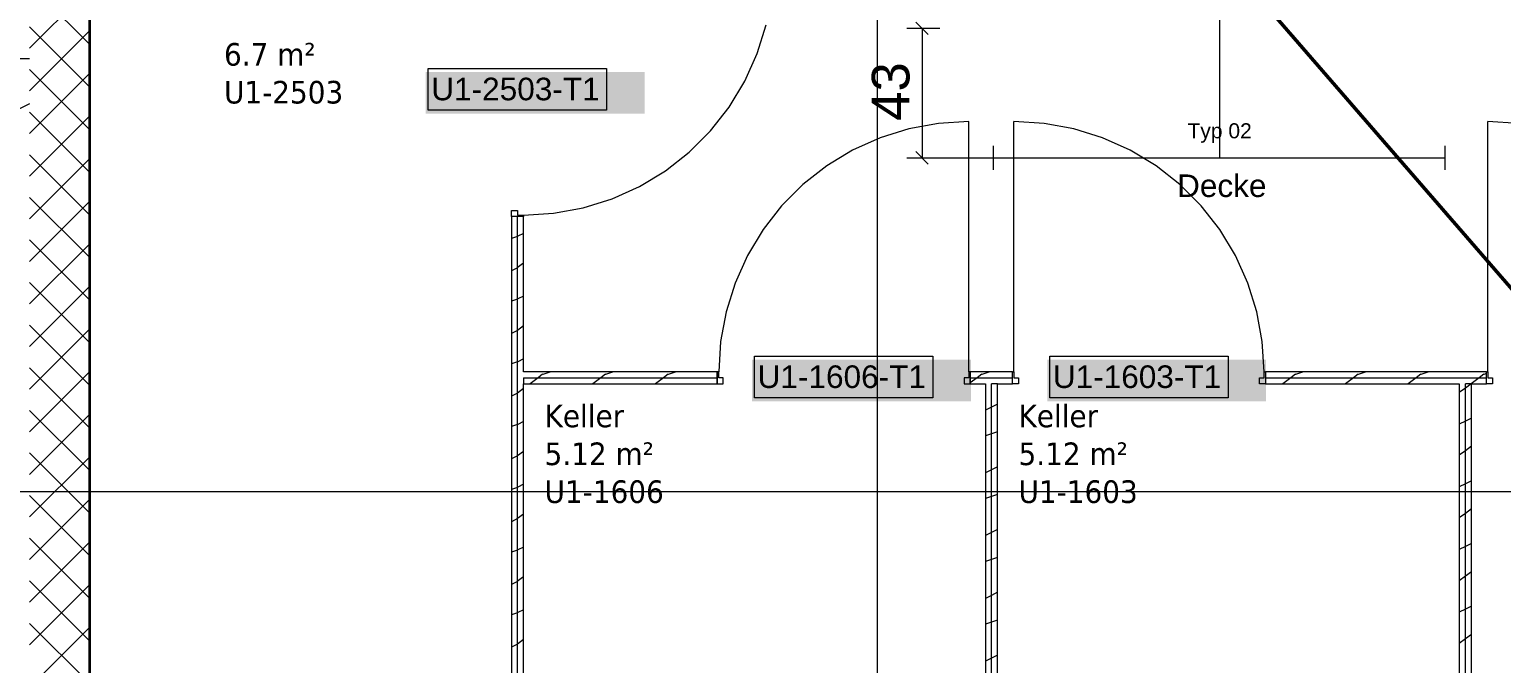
# Model space of a CAD drawing. Extents: x -1132 to 613, y -179 to 712.
# Drawn here: x -292.3 to -194.6, y 126.7 to 168.7 of the extents above; entities that cross this region are included whole.
import ezdxf
from ezdxf.lldxf.tags import DXFTag

# ---------------------------------------------------------------- set-up
doc = ezdxf.new("R2010")
doc.units = 0
doc.layers.get('0').update_dxf_attribs({"lineweight": 13})
for name, color, linetype, lineweight in [('A-AREA-____-IDEN', 7, 'Continuous', 5), ('A-DOOR-____-IDEN', 7, 'Continuous', 5), ('A-DOOR-FRAM-MCUT', 7, 'Continuous', 9), ('A-DOOR-OPNG-OTLN', 7, 'Continuous', 9), ('A-WALL-____-MCUT', 7, 'Continuous', 35), ('A-WALL-____-PATT', 7, 'Continuous', 35), ('A-WALL-FNSH-MCUT', 7, 'Continuous', 35), ('S-GRID-____-OTLN', 7, 'Continuous', 5)]:
    doc.layers.add(name, color=color, linetype=linetype, lineweight=lineweight)
for name, color, linetype, lineweight, true_color in [('EL01_VVV_Mass', 7, 'Continuous', 13, 0xb2b200), ('EL01_WAN_Kraft', 1, 'Continuous', 13, 0xff0000), ('EL01_WAN_Leuchten', 7, 'Continuous', 13, 0x0080ff), ('EL01_WAN_Leuchtentyp', 7, 'Continuous', 13, 0x0099ff), ('X_Geometrie', 3, 'Continuous', 50, 0x00ff00)]:
    doc.layers.add(name, color=color, linetype=linetype, lineweight=lineweight, true_color=true_color)
doc.styles.get("Standard").update_dxf_attribs({"font": 'arial.ttf'})
tags = doc.linetypes.add('_Rasterlinie_', pattern=[0.375, 0.2, -0.05, 0.075, -0.05]).pattern_tags.tags
tags[10:11] = [DXFTag(74, 4), DXFTag(75, 0), DXFTag(340, '0'), DXFTag(46, 1.0), DXFTag(50, 0.0), DXFTag(44, 0.0), DXFTag(45, 0.0)]
tags[8:9] = [DXFTag(74, 4), DXFTag(75, 0), DXFTag(340, '0'), DXFTag(46, 1.0), DXFTag(50, 0.0), DXFTag(44, 0.0), DXFTag(45, 0.0)]
tags[6:7] = [DXFTag(74, 4), DXFTag(75, 0), DXFTag(340, '0'), DXFTag(46, 1.0), DXFTag(50, 0.0), DXFTag(44, 0.0), DXFTag(45, 0.0)]
tags[4:5] = [DXFTag(74, 4), DXFTag(75, 0), DXFTag(340, '0'), DXFTag(46, 1.0), DXFTag(50, 0.0), DXFTag(44, 0.0), DXFTag(45, 0.0)]

# ---------------------------------------------------------------- blocks, each defined once
blk = doc.blocks.new('Referenz-A0UNPDE96I', base_point=(-1115.886, -117.372))
at = {"layer": 'A-DOOR-____-IDEN', "color": 0, "linetype": 'Continuous', "ltscale": 0.13}
for p, q in [((-265.836, 166.165), (-253.996, 166.165)), ((-265.836, 163.385), (-265.836, 166.165)), ((-253.996, 166.165), (-253.996, 163.385)), ((-253.996, 163.385), (-265.836, 163.385)), ((-244.169, 147.065), (-232.329, 147.065)), ((-244.169, 144.285), (-244.169, 147.065)), ((-232.329, 147.065), (-232.329, 144.285)), ((-224.569, 147.065), (-212.729, 147.065)), ((-224.569, 144.285), (-224.569, 147.065)), ((-212.729, 147.065), (-212.729, 144.285)), ((-232.329, 144.285), (-244.169, 144.285)), ((-212.729, 144.285), (-224.569, 144.285))]:
    blk.add_line(p, q, dxfattribs=at)
at = {"layer": 'A-DOOR-____-IDEN', "color": 7, "linetype": 'Continuous', "ltscale": 0.13, "true_color": 0xffffff}
for points in [[(-266.011, 163.162), (-251.472, 163.162), (-266.011, 165.921)], [(-251.472, 163.162), (-266.011, 165.921), (-251.472, 165.921)], [(-244.344, 144.062), (-229.805, 144.062), (-244.344, 146.821)], [(-229.805, 144.062), (-244.344, 146.821), (-229.805, 146.821)], [(-224.744, 144.062), (-210.205, 144.062), (-224.744, 146.821)], [(-210.205, 144.062), (-224.744, 146.821), (-210.205, 146.821)]]:
    blk.add_solid(points, dxfattribs=at)
at = {"layer": 'A-DOOR-FRAM-MCUT', "color": 0, "linetype": 'Continuous', "ltscale": 0.13}
for p, q in [((-260.315, 156.728), (-259.915, 156.728)), ((-260.315, 156.328), (-260.315, 156.728)), ((-259.915, 156.728), (-259.915, 156.428)), ((-259.915, 156.428), (-259.515, 156.428)), ((-259.515, 156.428), (-259.515, 156.328)), ((-259.515, 156.328), (-260.315, 156.328)), ((-246.548, 146.028), (-246.648, 146.028)), ((-246.648, 146.028), (-246.648, 145.228)), ((-246.548, 145.628), (-246.548, 146.028)), ((-229.848, 146.028), (-229.948, 146.028)), ((-229.948, 146.028), (-229.948, 145.628)), ((-229.848, 145.228), (-229.848, 146.028)), ((-227.048, 145.228), (-227.048, 146.028)), ((-227.048, 146.028), (-226.948, 146.028)), ((-226.948, 146.028), (-226.948, 145.628)), ((-210.348, 145.628), (-210.348, 146.028)), ((-210.348, 146.028), (-210.248, 146.028)), ((-210.248, 146.028), (-210.248, 145.228)), ((-195.581, 145.228), (-195.581, 146.028)), ((-195.581, 146.028), (-195.481, 146.028)), ((-195.481, 146.028), (-195.481, 145.628)), ((-246.648, 145.228), (-246.248, 145.228)), ((-246.248, 145.628), (-246.548, 145.628)), ((-246.248, 145.228), (-246.248, 145.628)), ((-229.948, 145.628), (-230.248, 145.628)), ((-230.248, 145.628), (-230.248, 145.228)), ((-230.248, 145.228), (-229.848, 145.228)), ((-226.648, 145.228), (-227.048, 145.228)), ((-226.948, 145.628), (-226.648, 145.628)), ((-226.648, 145.628), (-226.648, 145.228)), ((-210.648, 145.628), (-210.348, 145.628)), ((-210.648, 145.228), (-210.648, 145.628)), ((-210.248, 145.228), (-210.648, 145.228)), ((-195.181, 145.228), (-195.581, 145.228)), ((-195.481, 145.628), (-195.181, 145.628)), ((-195.181, 145.628), (-195.181, 145.228))]:
    blk.add_line(p, q, dxfattribs=at)
at = {"layer": 'A-DOOR-OPNG-OTLN', "color": 0, "linetype": 'Continuous', "ltscale": 0.13}
for p, q in [((-243.993, 167.142), (-243.397, 169.056)), ((-244.816, 165.314), (-243.993, 167.142)), ((-245.853, 163.598), (-244.816, 165.314)), ((-247.089, 162.02), (-245.853, 163.598)), ((-231.949, 162.507), (-233.921, 162.146)), ((-229.948, 162.628), (-231.949, 162.507)), ((-229.948, 146.028), (-229.948, 162.628)), ((-226.948, 146.028), (-226.948, 162.628)), ((-224.947, 162.507), (-226.948, 162.628)), ((-222.975, 162.146), (-224.947, 162.507)), ((-195.481, 146.028), (-195.481, 162.628)), ((-193.48, 162.507), (-195.481, 162.628)), ((-248.507, 160.603), (-247.089, 162.02)), ((-235.834, 161.55), (-237.662, 160.727)), ((-233.921, 162.146), (-235.834, 161.55)), ((-221.062, 161.55), (-222.975, 162.146)), ((-219.234, 160.727), (-221.062, 161.55)), ((-250.085, 159.367), (-248.507, 160.603)), ((-237.662, 160.727), (-239.378, 159.69)), ((-217.518, 159.69), (-219.234, 160.727)), ((-251.8, 158.33), (-250.085, 159.367)), ((-239.378, 159.69), (-240.956, 158.454)), ((-215.94, 158.454), (-217.518, 159.69)), ((-240.956, 158.454), (-242.373, 157.036)), ((-214.523, 157.036), (-215.94, 158.454)), ((-255.542, 156.911), (-253.628, 157.507)), ((-253.628, 157.507), (-251.8, 158.33)), ((-259.515, 156.428), (-257.514, 156.549)), ((-257.514, 156.549), (-255.542, 156.911)), ((-242.373, 157.036), (-243.61, 155.458)), ((-213.286, 155.458), (-214.523, 157.036)), ((-243.61, 155.458), (-244.647, 153.743)), ((-212.249, 153.743), (-213.286, 155.458)), ((-244.647, 153.743), (-245.469, 151.915)), ((-211.427, 151.915), (-212.249, 153.743)), ((-245.469, 151.915), (-246.066, 150.001)), ((-210.83, 150.001), (-211.427, 151.915)), ((-246.066, 150.001), (-246.427, 148.029)), ((-210.469, 148.029), (-210.83, 150.001)), ((-246.427, 148.029), (-246.548, 146.028)), ((-210.348, 146.028), (-210.469, 148.029))]:
    blk.add_line(p, q, dxfattribs=at)
at = {"layer": 'A-WALL-____-MCUT', "color": 0, "linetype": 'Continuous', "ltscale": 0.35}
blk.add_line((-288.315, 78.478), (-288.315, 257.878), dxfattribs=at)
at = {"layer": 'A-WALL-____-MCUT', "color": 0, "linetype": 'Continuous', "lineweight": 9, "ltscale": 0.13}
for p, q in [((-259.915, 78.478), (-259.915, 156.328)), ((-259.515, 145.628), (-246.648, 145.628)), ((-259.515, 145.628), (-259.515, 145.228)), ((-229.848, 145.628), (-227.048, 145.628)), ((-228.448, 78.478), (-228.448, 145.228)), ((-228.048, 145.228), (-228.448, 145.228)), ((-210.248, 145.628), (-195.581, 145.628)), ((-196.981, 78.478), (-196.981, 145.228)), ((-196.581, 145.228), (-196.981, 145.228))]:
    blk.add_line(p, q, dxfattribs=at)
at = {"layer": 'A-WALL-____-PATT', "color": 0, "linetype": 'Continuous', "lineweight": 9, "ltscale": 0.13}
for p, q in [((-288.315, 167.744), (-292.315, 171.744)), ((-292.315, 167.497), (-288.315, 171.497)), ((-288.315, 164.916), (-292.315, 168.916)), ((-292.315, 164.669), (-288.315, 168.669)), ((-288.315, 162.087), (-292.315, 166.087)), ((-292.315, 161.841), (-288.315, 165.841)), ((-292.315, 163.804), (-293.099, 163.412)), ((-288.315, 159.259), (-292.315, 163.259)), ((-292.315, 159.012), (-288.315, 163.012)), ((-288.315, 156.43), (-292.315, 160.43)), ((-292.315, 156.184), (-288.315, 160.184)), ((-288.315, 153.602), (-292.315, 157.602)), ((-292.315, 153.355), (-288.315, 157.355)), ((-288.315, 150.773), (-292.315, 154.773)), ((-292.315, 150.527), (-288.315, 154.527)), ((-259.915, 155.01), (-260.315, 154.876)), ((-259.905, 155.013), (-259.915, 155.01)), ((-259.515, 155.214), (-259.894, 155.024)), ((-259.915, 152.932), (-260.315, 152.732)), ((-259.894, 152.942), (-259.915, 152.932)), ((-259.515, 153.232), (-259.91, 152.936)), ((-288.315, 147.945), (-292.315, 151.945)), ((-292.315, 147.698), (-288.315, 151.698)), ((-259.915, 150.845), (-260.315, 150.712)), ((-259.905, 150.848), (-259.915, 150.845)), ((-259.515, 151.049), (-259.895, 150.859)), ((-288.315, 145.117), (-292.315, 149.117)), ((-292.315, 144.87), (-288.315, 148.87)), ((-259.915, 148.767), (-260.315, 148.567)), ((-259.895, 148.777), (-259.915, 148.767)), ((-259.515, 149.067), (-259.909, 148.771)), ((-259.915, 146.68), (-260.315, 146.547)), ((-259.905, 146.684), (-259.915, 146.68)), ((-259.515, 146.885), (-259.895, 146.694)), ((-288.315, 142.288), (-292.315, 146.288)), ((-292.315, 142.042), (-288.315, 146.042)), ((-258.243, 145.856), (-258.546, 145.628)), ((-257.706, 146.028), (-258.239, 145.851)), ((-254.077, 145.856), (-254.381, 145.628)), ((-253.541, 146.028), (-254.073, 145.851)), ((-249.912, 145.856), (-250.216, 145.628)), ((-249.376, 146.028), (-249.908, 145.851)), ((-229.085, 145.857), (-229.391, 145.628)), ((-228.553, 146.028), (-229.083, 145.852)), ((-208.259, 145.859), (-208.566, 145.628)), ((-207.729, 146.028), (-208.257, 145.852)), ((-204.094, 145.859), (-204.401, 145.628)), ((-203.565, 146.028), (-204.092, 145.852)), ((-199.928, 145.859), (-200.236, 145.628)), ((-199.4, 146.028), (-199.927, 145.853)), ((-195.763, 145.859), (-196.071, 145.628)), ((-195.581, 145.913), (-195.762, 145.853)), ((-259.515, 144.902), (-259.909, 144.606)), ((-258.546, 145.628), (-259.079, 145.228)), ((-254.381, 145.628), (-254.914, 145.228)), ((-250.216, 145.628), (-250.749, 145.228)), ((-229.391, 145.628), (-229.848, 145.286)), ((-208.566, 145.628), (-209.099, 145.228)), ((-204.401, 145.628), (-204.934, 145.228)), ((-200.236, 145.628), (-200.769, 145.228)), ((-196.981, 144.946), (-197.381, 144.646)), ((-196.604, 145.228), (-196.981, 144.946)), ((-196.071, 145.628), (-196.604, 145.228)), ((-259.915, 144.602), (-260.315, 144.402)), ((-259.895, 144.612), (-259.915, 144.602)), ((-228.048, 143.876), (-228.448, 143.676)), ((-288.315, 139.46), (-292.315, 143.46)), ((-292.315, 139.213), (-288.315, 143.213)), ((-259.515, 142.72), (-259.895, 142.53)), ((-228.448, 143.676), (-228.848, 143.476)), ((-196.981, 142.75), (-197.381, 142.55)), ((-196.581, 142.95), (-196.981, 142.75)), ((-259.915, 142.516), (-260.315, 142.382)), ((-259.904, 142.519), (-259.915, 142.516)), ((-228.448, 141.899), (-228.848, 141.765)), ((-228.048, 142.032), (-228.448, 141.899)), ((-196.981, 140.781), (-197.381, 140.481)), ((-196.581, 141.081), (-196.981, 140.781)), ((-288.315, 136.631), (-292.315, 140.631)), ((-292.315, 136.385), (-288.315, 140.385)), ((-259.915, 140.437), (-260.315, 140.237)), ((-259.895, 140.447), (-259.915, 140.437)), ((-259.515, 140.737), (-259.908, 140.442)), ((-228.448, 139.511), (-228.848, 139.311)), ((-228.048, 139.711), (-228.448, 139.511)), ((-259.915, 138.351), (-260.315, 138.217)), ((-259.904, 138.354), (-259.915, 138.351)), ((-259.515, 138.555), (-259.895, 138.365)), ((-228.048, 137.867), (-228.448, 137.734)), ((-196.981, 138.585), (-197.381, 138.385)), ((-196.581, 138.785), (-196.981, 138.585)), ((-288.315, 133.803), (-292.315, 137.803)), ((-292.315, 133.556), (-288.315, 137.556)), ((-228.448, 137.734), (-228.848, 137.6)), ((-196.581, 136.916), (-196.981, 136.616)), ((-259.915, 136.272), (-260.315, 136.072)), ((-259.895, 136.282), (-259.915, 136.272)), ((-259.515, 136.572), (-259.908, 136.277)), ((-196.981, 136.616), (-197.381, 136.316)), ((-288.315, 130.974), (-292.315, 134.974)), ((-228.448, 135.346), (-228.848, 135.146)), ((-228.048, 135.546), (-228.448, 135.346)), ((-292.315, 130.728), (-288.315, 134.728)), ((-259.915, 134.186), (-260.315, 134.053)), ((-259.904, 134.19), (-259.915, 134.186)), ((-259.515, 134.39), (-259.895, 134.2)), ((-196.981, 134.42), (-197.381, 134.22)), ((-196.581, 134.62), (-196.981, 134.42)), ((-228.448, 133.569), (-228.848, 133.436)), ((-228.048, 133.702), (-228.448, 133.569)), ((-288.315, 128.146), (-292.315, 132.146)), ((-259.915, 132.107), (-260.315, 131.907)), ((-259.895, 132.117), (-259.915, 132.107)), ((-259.515, 132.407), (-259.907, 132.112)), ((-196.981, 132.451), (-197.381, 132.151)), ((-196.581, 132.751), (-196.981, 132.451)), ((-292.315, 127.9), (-288.315, 131.9)), ((-228.448, 131.181), (-228.848, 130.981)), ((-228.048, 131.381), (-228.448, 131.181)), ((-259.915, 130.021), (-260.315, 129.888)), ((-259.904, 130.025), (-259.915, 130.021)), ((-259.515, 130.225), (-259.895, 130.035)), ((-196.981, 130.255), (-197.381, 130.055)), ((-196.581, 130.455), (-196.981, 130.255)), ((-288.315, 125.318), (-292.315, 129.318)), ((-292.315, 125.071), (-288.315, 129.071)), ((-228.448, 129.404), (-228.848, 129.271)), ((-228.048, 129.538), (-228.448, 129.404)), ((-259.515, 128.242), (-259.907, 127.948)), ((-196.981, 128.286), (-197.381, 127.986)), ((-196.581, 128.586), (-196.981, 128.286)), ((-259.915, 127.942), (-260.315, 127.743)), ((-259.896, 127.952), (-259.915, 127.942)), ((-228.048, 127.216), (-228.448, 127.016)), ((-228.448, 127.016), (-228.848, 126.816))]:
    blk.add_line(p, q, dxfattribs=at)
at = {"layer": 'A-WALL-FNSH-MCUT', "color": 0, "linetype": 'Continuous', "lineweight": 9, "ltscale": 0.13}
for p, q in [((-260.315, 156.328), (-260.315, 78.478)), ((-259.515, 156.328), (-260.315, 156.328)), ((-259.515, 146.028), (-259.515, 156.328)), ((-246.648, 146.028), (-259.515, 146.028)), ((-246.648, 145.228), (-246.648, 146.028)), ((-227.048, 146.028), (-229.848, 146.028)), ((-229.848, 146.028), (-229.848, 145.228)), ((-227.048, 145.228), (-227.048, 146.028)), ((-195.581, 146.028), (-210.248, 146.028)), ((-210.248, 146.028), (-210.248, 145.228)), ((-195.581, 145.228), (-195.581, 146.028)), ((-259.515, 78.478), (-259.515, 145.228)), ((-259.515, 145.228), (-246.648, 145.228)), ((-229.848, 145.228), (-228.848, 145.228)), ((-228.848, 145.228), (-228.848, 78.478)), ((-228.048, 145.228), (-227.048, 145.228)), ((-228.048, 78.478), (-228.048, 145.228)), ((-210.248, 145.228), (-197.381, 145.228)), ((-197.381, 145.228), (-197.381, 78.478)), ((-196.581, 145.228), (-195.581, 145.228)), ((-196.581, 78.478), (-196.581, 145.228))]:
    blk.add_line(p, q, dxfattribs=at)
at = {"layer": 'S-GRID-____-OTLN', "color": 0, "linetype": '_Rasterlinie_', "ltscale": 0.13}
for p, q in [((-236.015, -113.603), (-236.015, 631.478)), ((-1107.612, 138.078), (103.376, 138.078))]:
    blk.add_line(p, q, dxfattribs=at)
at = {"layer": 'X_Geometrie', "color": 0, "linetype": 'Continuous', "ltscale": 0.5}
blk.add_line((-287.402, 259.361), (-129.337, 77.041), dxfattribs=at)
at = {"layer": 'A-AREA-____-IDEN', "color": 0, "linetype": 'Continuous', "ltscale": 0.13, "char_height": 1.5, "attachment_point": 1}
for s, insert in [('{\\W0.9;\\fVerdana;6.7 m²}', (-279.398, 167.847)), ('{\\W0.9;\\fVerdana;U1-2503}', (-279.398, 165.334)), ('{\\W0.9;\\fVerdana;Keller}', (-258.113, 143.842)), ('{\\W0.9;\\fVerdana;Keller}', (-226.646, 143.842)), ('{\\W0.9;\\fVerdana;5.12 m²}', (-258.113, 141.328)), ('{\\W0.9;\\fVerdana;5.12 m²}', (-226.646, 141.328)), ('{\\W0.9;\\fVerdana;U1-1606}', (-258.113, 138.815)), ('{\\W0.9;\\fVerdana;U1-1603}', (-226.646, 138.815))]:
    blk.add_mtext(s, dxfattribs=dict(at, insert=insert))
at = {"layer": 'A-DOOR-____-IDEN', "color": 0, "linetype": 'Continuous', "ltscale": 0.13, "char_height": 1.5, "attachment_point": 1}
for s, insert in [('{\\fArial;U1-2503-T1}', (-265.636, 165.546)), ('{\\fArial;U1-1606-T1}', (-243.969, 146.446)), ('{\\fArial;U1-1603-T1}', (-224.369, 146.446))]:
    blk.add_mtext(s, dxfattribs=dict(at, insert=insert))
blk = doc.blocks.new('Maß-A0UNPE2P6I', base_point=(-213.726, 160.228))
at = {"color": 0, "lineweight": -2}
for p, q in [((-213.313, 175.247), (-213.313, 160.228)), ((-144.818, 175.247), (-144.818, 169.219)), ((-213.726, 173.833), (-212.899, 174.661)), ((-144.818, 174.247), (-213.313, 174.247)), ((-145.232, 173.833), (-144.405, 174.661))]:
    blk.add_line(p, q, dxfattribs=at)
at = {"color": 0, "lineweight": -2, "insert": (-181.812, 177.58), "char_height": 2.5, "attachment_point": 1}
blk.add_mtext('{\\fArial;342}', dxfattribs=at)
blk = doc.blocks.new('Steckdose T23_ AP_ 3-fach-A0UNPERP6I', base_point=(-298.945, 163.312))
at = {"color": 0, "lineweight": -2}
for p, q in [((-295.313, 168.312), (-295.117, 168.299)), ((-295.117, 168.299), (-294.924, 168.26)), ((-294.924, 168.26), (-294.739, 168.197)), ((-294.739, 168.197), (-294.563, 168.111)), ((-294.563, 168.111), (-294.4, 168.002)), ((-293.813, 168.312), (-293.813, 165.312)), ((-294.4, 168.002), (-294.252, 167.872)), ((-294.252, 167.872), (-294.123, 167.725)), ((-294.123, 167.725), (-294.014, 167.562)), ((-294.014, 167.562), (-293.927, 167.386)), ((-293.927, 167.386), (-293.864, 167.2)), ((-293.864, 167.2), (-293.825, 167.007)), ((-293.927, 166.238), (-294.014, 166.062)), ((-293.864, 166.423), (-293.927, 166.238)), ((-293.825, 166.616), (-293.864, 166.423)), ((-293.825, 167.007), (-293.813, 166.812)), ((-293.813, 166.812), (-293.825, 166.616)), ((-293.813, 166.812), (-292.313, 166.812)), ((-295.117, 165.324), (-295.313, 165.312)), ((-294.924, 165.363), (-295.117, 165.324)), ((-294.739, 165.426), (-294.924, 165.363)), ((-294.563, 165.513), (-294.739, 165.426)), ((-294.666, 165.885), (-294.158, 164.469)), ((-294.4, 165.622), (-294.563, 165.513)), ((-294.252, 165.751), (-294.4, 165.622)), ((-294.123, 165.898), (-294.252, 165.751)), ((-294.014, 166.062), (-294.123, 165.898))]:
    blk.add_line(p, q, dxfattribs=at)
for points in [[(-293.864, 166.423), (-295.313, 166.423), (-293.813, 166.812)], [(-295.313, 166.423), (-293.813, 166.812), (-295.313, 166.812)], [(-294.014, 166.062), (-295.313, 166.062), (-293.864, 166.423)], [(-295.313, 166.062), (-293.864, 166.423), (-295.313, 166.423)], [(-294.252, 165.751), (-295.313, 165.751), (-294.014, 166.062)], [(-295.313, 165.751), (-294.014, 166.062), (-295.313, 166.062)], [(-294.563, 165.513), (-295.313, 165.513), (-294.252, 165.751)], [(-295.313, 165.513), (-294.252, 165.751), (-295.313, 165.751)], [(-294.924, 165.363), (-295.313, 165.363), (-294.563, 165.513)], [(-295.313, 165.363), (-294.563, 165.513), (-295.313, 165.513)], [(-295.313, 165.312), (-294.924, 165.363), (-295.313, 165.363)]]:
    blk.add_solid(points, dxfattribs=at)
at = {"color": 0, "lineweight": -2, "insert": (-298.945, 167.553), "char_height": 1.5, "attachment_point": 1}
blk.add_mtext('{\\fArial;T23}', dxfattribs=at)
at = {"color": 0, "lineweight": -2, "insert": (-294.882, 163.312), "char_height": 1.5, "attachment_point": 1, "rotation": 90}
blk.add_mtext('{\\fArial;3}', dxfattribs=at)
blk = doc.blocks.new('Maß-A0UNPFA56I', base_point=(-236.388, 159.815))
at = {"color": 0, "lineweight": -2}
for p, q in [((-232.641, 168.415), (-233.468, 169.242)), ((-234.054, 168.828), (-231.863, 168.828)), ((-233.054, 168.828), (-233.054, 160.228)), ((-232.641, 159.815), (-233.468, 160.642)), ((-234.054, 160.228), (-228.313, 160.228))]:
    blk.add_line(p, q, dxfattribs=at)
at = {"color": 0, "lineweight": -2, "insert": (-236.388, 162.687), "char_height": 2.5, "attachment_point": 1, "rotation": 90}
blk.add_mtext('{\\fArial;43}', dxfattribs=at)
blk = doc.blocks.new('LED-Langfeldleuchte 37W-A0UNPFGR6I', base_point=(-228.313, 159.428))
at = {"color": 0, "lineweight": -2}
for p, q in [((-228.313, 159.428), (-228.313, 161.028)), ((-198.313, 159.428), (-198.313, 161.028)), ((-228.313, 160.228), (-198.313, 160.228))]:
    blk.add_line(p, q, dxfattribs=at)
blk = doc.blocks.new('Absolute Höhe-A0UNPFGT6I', base_point=(-216.121, 157.625))
at = {"color": 0, "lineweight": -2, "insert": (-216.121, 159.125), "char_height": 1.5, "attachment_point": 1}
blk.add_mtext('{\\fArial;Decke}', dxfattribs=at)
blk = doc.blocks.new('Bemerkung 1-A0UNPFGV6I', base_point=(-215.43, 161.522))
at = {"color": 0, "lineweight": -2, "insert": (-215.43, 162.522), "char_height": 1, "attachment_point": 1}
blk.add_mtext('{\\fArial;Typ 02}', dxfattribs=at)

msp = doc.modelspace()

# ---------------------------------------------------------------- block references
at = {"color": 9, "lineweight": 25, "ltscale": 0.25, "true_color": 0xc0c0c0}
msp.add_blockref('Referenz-A0UNPDE96I', (-1115.886, -117.372), dxfattribs=at)
at = {"layer": 'EL01_VVV_Mass', "linetype": 'Continuous', "ltscale": 0.13}
for name, p in [('Maß-A0UNPE2P6I', (-213.726, 160.228)), ('Maß-A0UNPFA56I', (-236.388, 159.815))]:
    msp.add_blockref(name, p, dxfattribs=at)
at = {"layer": 'EL01_WAN_Kraft', "color": 1, "linetype": 'Continuous', "ltscale": 0.13, "true_color": 0xff0000}
msp.add_blockref('Steckdose T23_ AP_ 3-fach-A0UNPERP6I', (-298.945, 163.312), dxfattribs=at)
at = {"layer": 'EL01_WAN_Leuchten', "ltscale": 0.13}
for name, p in [('LED-Langfeldleuchte 37W-A0UNPFGR6I', (-228.313, 159.428)), ('Absolute Höhe-A0UNPFGT6I', (-216.121, 157.625))]:
    msp.add_blockref(name, p, dxfattribs=at)
at = {"layer": 'EL01_WAN_Leuchtentyp', "ltscale": 0.13}
msp.add_blockref('Bemerkung 1-A0UNPFGV6I', (-215.43, 161.522), dxfattribs=at)

doc.saveas('drawing.dxf')
